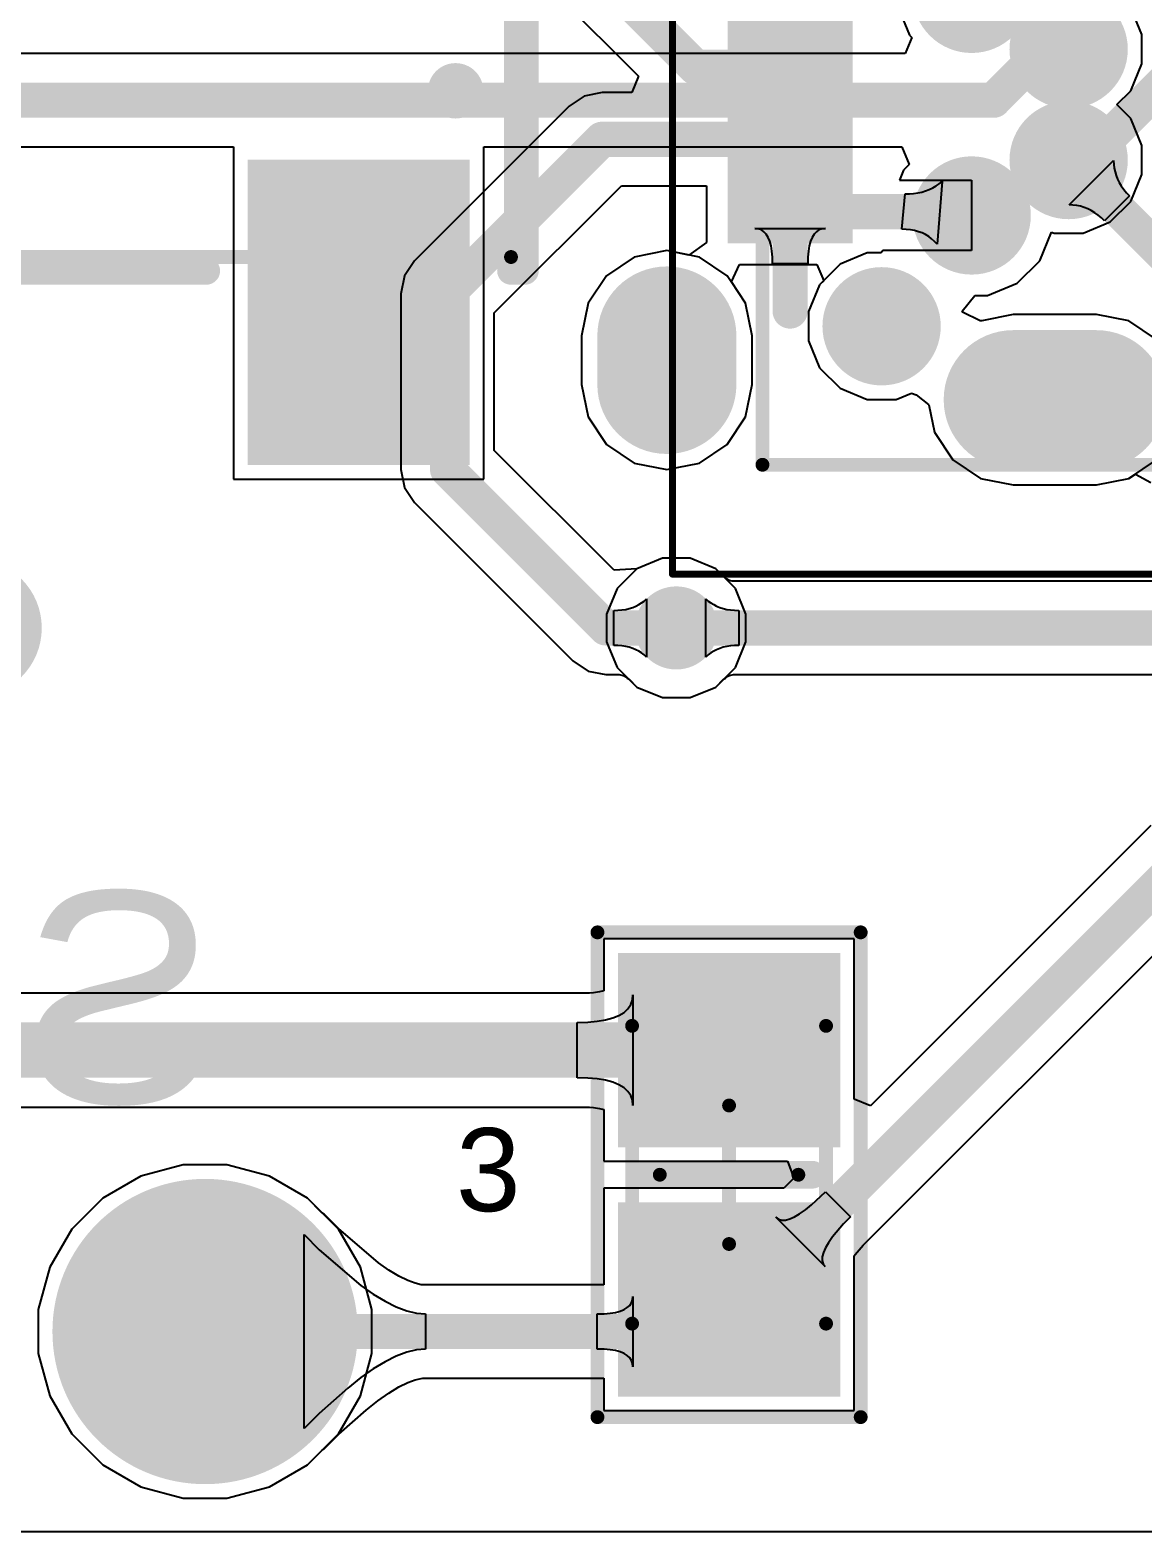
# Model space of a CAD drawing. Header units: millimetres. Extents: x 0 to 168, y 0 to 109.
# Drawn here: x 94.4 to 102.43, y 35.13 to 45.97 of the extents above; entities that cross this region are included whole.
import ezdxf

# ---------------------------------------------------------------- set-up
doc = ezdxf.new("R2010")
doc.units = ezdxf.units.MM
for name, color, linetype in [('BottomLayer', 5, 'Continuous'), ('BottomOverlay', 54, 'Continuous'), ('BottomPaste', 16, 'Continuous'), ('BottomSolder', 6, 'Continuous'), ('Mechanical13', 56, 'Continuous'), ('Mechanical15', 56, 'Continuous'), ('Mechanical4', 56, 'Continuous'), ('Mechanical6', 56, 'Continuous'), ('MultiLayer', 9, 'Continuous'), ('PadHoleLayer', 156, 'Continuous'), ('TopLayer', 1, 'Continuous'), ('TopOverlay', 2, 'Continuous'), ('TopPaste', 8, 'Continuous'), ('TopSolder', 216, 'Continuous'), ('ViaHoleLayer', 16, 'Continuous')]:
    doc.layers.add(name, color=color, linetype=linetype)
doc.styles.add('Arial', font='arial.ttf', dxfattribs={"height": 0.2})

# ---------------------------------------------------------------- blocks, each defined once
blk = doc.blocks.new('USB_C_R__________A________12401548E4_2A_6')
at = {"layer": 'BottomLayer'}
h = blk.add_hatch(color=5, dxfattribs=at)
edge = h.paths.add_edge_path()
edge.add_arc((-4.02, 5.91), 0.4, 90, 270)
edge.add_line((-4.02, 5.51), (-3.67, 5.51))
edge.add_arc((-3.67, 5.91), 0.4, 270, 450)
edge.add_line((-3.67, 6.31), (-4.02, 6.31))
h = blk.add_hatch(color=5, dxfattribs=at)
edge = h.paths.add_edge_path()
edge.add_arc((-3.6, 4.36), 0.325, 0, 360)
h = blk.add_hatch(color=5, dxfattribs=at)
edge = h.paths.add_edge_path()
edge.add_arc((-2.8, 3.71), 0.325, 0, 360)
h = blk.add_hatch(color=5, dxfattribs=at)
edge = h.paths.add_edge_path()
edge.add_arc((-1.2, 3.71), 0.325, 0, 360)
h = blk.add_hatch(color=5, dxfattribs=at)
edge = h.paths.add_edge_path()
edge.add_arc((-4.13, 3.41), 0.4, 90, 180)
edge.add_line((-4.53, 3.41), (-4.53, 2.81))
edge.add_arc((-4.13, 2.81), 0.4, 180, 270)
edge.add_line((-4.13, 2.41), (-4.13, 2.41))
edge.add_arc((-4.13, 2.81), 0.4, 270, 360)
edge.add_line((-3.73, 2.81), (-3.73, 3.41))
edge.add_arc((-4.13, 3.41), 0.4, 0, 90)
edge.add_line((-4.13, 3.81), (-4.13, 3.81))
h = blk.add_hatch(color=5, dxfattribs=at)
edge = h.paths.add_edge_path()
edge.add_arc((-2.4, 3.01), 0.325, 0, 360)
h = blk.add_hatch(color=5, dxfattribs=at)
edge = h.paths.add_edge_path()
edge.add_arc((-1.6, 3.01), 0.325, 0, 360)
at = {"layer": 'BottomSolder'}
h = blk.add_hatch(color=6, dxfattribs=at)
edge = h.paths.add_edge_path()
edge.add_arc((-4.02, 5.91), 0.502, 90, 270)
edge.add_line((-4.02, 5.408), (-3.67, 5.408))
edge.add_arc((-3.67, 5.91), 0.502, 270, 450)
edge.add_line((-3.67, 6.412), (-4.02, 6.412))
h = blk.add_hatch(color=6, dxfattribs=at)
edge = h.paths.add_edge_path()
edge.add_arc((-3.6, 4.36), 0.427, 0, 360)
h = blk.add_hatch(color=6, dxfattribs=at)
edge = h.paths.add_edge_path()
edge.add_arc((-2.8, 3.71), 0.427, 0, 360)
h = blk.add_hatch(color=6, dxfattribs=at)
edge = h.paths.add_edge_path()
edge.add_arc((-1.2, 3.71), 0.427, 0, 360)
h = blk.add_hatch(color=6, dxfattribs=at)
edge = h.paths.add_edge_path()
edge.add_arc((-4.13, 3.41), 0.502, 90, 180)
edge.add_line((-4.632, 3.41), (-4.632, 2.81))
edge.add_arc((-4.13, 2.81), 0.502, 180, 270)
edge.add_line((-4.13, 2.308), (-4.13, 2.308))
edge.add_arc((-4.13, 2.81), 0.502, 270, 360)
edge.add_line((-3.628, 2.81), (-3.628, 3.41))
edge.add_arc((-4.13, 3.41), 0.502, 0, 90)
edge.add_line((-4.13, 3.912), (-4.13, 3.912))
h = blk.add_hatch(color=6, dxfattribs=at)
edge = h.paths.add_edge_path()
edge.add_arc((-2.4, 3.01), 0.427, 0, 360)
h = blk.add_hatch(color=6, dxfattribs=at)
edge = h.paths.add_edge_path()
edge.add_arc((-1.6, 3.01), 0.427, 0, 360)
at = {"layer": 'MultiLayer'}
h = blk.add_hatch(color=9, dxfattribs=at)
edge = h.paths.add_edge_path()
edge.add_arc((-4.02, 5.91), 0.4, 90, 270)
edge.add_line((-4.02, 5.51), (-3.67, 5.51))
edge.add_arc((-3.67, 5.91), 0.4, 270, 450)
edge.add_line((-3.67, 6.31), (-4.02, 6.31))
h = blk.add_hatch(color=9, dxfattribs=at)
edge = h.paths.add_edge_path()
edge.add_arc((-3.6, 4.36), 0.325, 0, 360)
h = blk.add_hatch(color=9, dxfattribs=at)
edge = h.paths.add_edge_path()
edge.add_arc((-2.8, 3.71), 0.325, 0, 360)
h = blk.add_hatch(color=9, dxfattribs=at)
edge = h.paths.add_edge_path()
edge.add_arc((-1.2, 3.71), 0.325, 0, 360)
h = blk.add_hatch(color=9, dxfattribs=at)
edge = h.paths.add_edge_path()
edge.add_arc((-4.13, 3.41), 0.4, 90, 180)
edge.add_line((-4.53, 3.41), (-4.53, 2.81))
edge.add_arc((-4.13, 2.81), 0.4, 180, 270)
edge.add_line((-4.13, 2.41), (-4.13, 2.41))
edge.add_arc((-4.13, 2.81), 0.4, 270, 360)
edge.add_line((-3.73, 2.81), (-3.73, 3.41))
edge.add_arc((-4.13, 3.41), 0.4, 0, 90)
edge.add_line((-4.13, 3.81), (-4.13, 3.81))
h = blk.add_hatch(color=9, dxfattribs=at)
edge = h.paths.add_edge_path()
edge.add_arc((-2.4, 3.01), 0.325, 0, 360)
h = blk.add_hatch(color=9, dxfattribs=at)
edge = h.paths.add_edge_path()
edge.add_arc((-1.6, 3.01), 0.325, 0, 360)
at = {"layer": 'PadHoleLayer'}
h = blk.add_hatch(color=156, dxfattribs=at)
edge = h.paths.add_edge_path()
edge.add_arc((-4.02, 5.91), 0.2, 90, 270)
edge.add_line((-4.02, 5.71), (-3.67, 5.71))
edge.add_arc((-3.67, 5.91), 0.2, 270, 450)
edge.add_line((-3.67, 6.11), (-4.02, 6.11))
h = blk.add_hatch(color=156, dxfattribs=at)
edge = h.paths.add_edge_path()
edge.add_arc((-3.6, 4.36), 0.325, 0, 360)
h = blk.add_hatch(color=156, dxfattribs=at)
edge = h.paths.add_edge_path()
edge.add_arc((-2.8, 3.71), 0.2, 0, 360)
h = blk.add_hatch(color=156, dxfattribs=at)
edge = h.paths.add_edge_path()
edge.add_arc((-4.13, 2.81), 0.25, 180, 360)
edge.add_line((-3.88, 2.81), (-3.88, 3.41))
edge.add_arc((-4.13, 3.41), 0.25, 0, 180)
edge.add_line((-4.38, 3.41), (-4.38, 2.81))
h = blk.add_hatch(color=156, dxfattribs=at)
edge = h.paths.add_edge_path()
edge.add_arc((-2.4, 3.01), 0.2, 0, 360)
h = blk.add_hatch(color=156, dxfattribs=at)
edge = h.paths.add_edge_path()
edge.add_arc((-1.6, 3.01), 0.2, 0, 360)
at = {"layer": 'TopLayer'}
h = blk.add_hatch(color=1, dxfattribs=at)
edge = h.paths.add_edge_path()
edge.add_arc((-4.02, 5.91), 0.4, 90, 270)
edge.add_line((-4.02, 5.51), (-3.67, 5.51))
edge.add_arc((-3.67, 5.91), 0.4, 270, 450)
edge.add_line((-3.67, 6.31), (-4.02, 6.31))
for points in [[(-2.9, 5.37), (-2.6, 5.37), (-2.6, 4.67), (-2.9, 4.67)], [(-2.4, 5.37), (-2.1, 5.37), (-2.1, 4.67), (-2.4, 4.67)], [(-1.9, 5.37), (-1.6, 5.37), (-1.6, 4.67), (-1.9, 4.67)]]:
    blk.add_hatch(color=1, dxfattribs=at).paths.add_polyline_path(points)
h = blk.add_hatch(color=1, dxfattribs=at)
edge = h.paths.add_edge_path()
edge.add_arc((-3.6, 4.36), 0.325, 0, 360)
h = blk.add_hatch(color=1, dxfattribs=at)
edge = h.paths.add_edge_path()
edge.add_arc((-2.8, 3.71), 0.325, 0, 360)
h = blk.add_hatch(color=1, dxfattribs=at)
edge = h.paths.add_edge_path()
edge.add_arc((-1.2, 3.71), 0.325, 0, 360)
h = blk.add_hatch(color=1, dxfattribs=at)
edge = h.paths.add_edge_path()
edge.add_arc((-4.13, 3.41), 0.4, 90, 180)
edge.add_line((-4.53, 3.41), (-4.53, 2.81))
edge.add_arc((-4.13, 2.81), 0.4, 180, 270)
edge.add_line((-4.13, 2.41), (-4.13, 2.41))
edge.add_arc((-4.13, 2.81), 0.4, 270, 360)
edge.add_line((-3.73, 2.81), (-3.73, 3.41))
edge.add_arc((-4.13, 3.41), 0.4, 0, 90)
edge.add_line((-4.13, 3.81), (-4.13, 3.81))
h = blk.add_hatch(color=1, dxfattribs=at)
edge = h.paths.add_edge_path()
edge.add_arc((-2.4, 3.01), 0.325, 0, 360)
h = blk.add_hatch(color=1, dxfattribs=at)
edge = h.paths.add_edge_path()
edge.add_arc((-1.6, 3.01), 0.325, 0, 360)
at = {"layer": 'TopPaste'}
for points in [[(-2.9, 5.37), (-2.6, 5.37), (-2.6, 4.67), (-2.9, 4.67)], [(-2.4, 5.37), (-2.1, 5.37), (-2.1, 4.67), (-2.4, 4.67)], [(-1.9, 5.37), (-1.6, 5.37), (-1.6, 4.67), (-1.9, 4.67)]]:
    blk.add_hatch(color=8, dxfattribs=at).paths.add_polyline_path(points)
at = {"layer": 'TopSolder'}
h = blk.add_hatch(color=216, dxfattribs=at)
edge = h.paths.add_edge_path()
edge.add_arc((-4.02, 5.91), 0.502, 90, 270)
edge.add_line((-4.02, 5.408), (-3.67, 5.408))
edge.add_arc((-3.67, 5.91), 0.502, 270, 450)
edge.add_line((-3.67, 6.412), (-4.02, 6.412))
for points in [[(-3.002, 5.472), (-2.498, 5.472), (-2.498, 4.568), (-3.002, 4.568)], [(-2.502, 5.472), (-1.998, 5.472), (-1.998, 4.568), (-2.502, 4.568)], [(-2.002, 5.472), (-1.498, 5.472), (-1.498, 4.568), (-2.002, 4.568)], [(-1.502, 5.472), (-0.998, 5.472), (-0.998, 4.568), (-1.502, 4.568)]]:
    blk.add_hatch(color=216, dxfattribs=at).paths.add_polyline_path(points)
h = blk.add_hatch(color=216, dxfattribs=at)
edge = h.paths.add_edge_path()
edge.add_arc((-3.6, 4.36), 0.427, 0, 360)
h = blk.add_hatch(color=216, dxfattribs=at)
edge = h.paths.add_edge_path()
edge.add_arc((-2.8, 3.71), 0.427, 0, 360)
h = blk.add_hatch(color=216, dxfattribs=at)
edge = h.paths.add_edge_path()
edge.add_arc((-1.2, 3.71), 0.427, 0, 360)
h = blk.add_hatch(color=216, dxfattribs=at)
edge = h.paths.add_edge_path()
edge.add_arc((-4.13, 3.41), 0.502, 90, 180)
edge.add_line((-4.632, 3.41), (-4.632, 2.81))
edge.add_arc((-4.13, 2.81), 0.502, 180, 270)
edge.add_line((-4.13, 2.308), (-4.13, 2.308))
edge.add_arc((-4.13, 2.81), 0.502, 270, 360)
edge.add_line((-3.628, 2.81), (-3.628, 3.41))
edge.add_arc((-4.13, 3.41), 0.502, 0, 90)
edge.add_line((-4.13, 3.912), (-4.13, 3.912))
h = blk.add_hatch(color=216, dxfattribs=at)
edge = h.paths.add_edge_path()
edge.add_arc((-2.4, 3.01), 0.427, 0, 360)
h = blk.add_hatch(color=216, dxfattribs=at)
edge = h.paths.add_edge_path()
edge.add_arc((-1.6, 3.01), 0.427, 0, 360)
at = {"layer": 'Mechanical4', "const_width": 0.05}
for points in [[(-5.39, 5.87), (-5.39, -3.75)], [(-5.39, 5.87), (5.39, 5.87)]]:
    blk.add_lwpolyline(points, dxfattribs=at)
at = {"layer": 'Mechanical4', "const_width": 0.025}
blk.add_lwpolyline([(-5.402, 5.87, 1), (-5.378, 5.87, 1)], format="xyb", close=True, dxfattribs=at)
blk.add_lwpolyline([(-5.402, 5.87, 1), (-5.378, 5.87, 1)], format="xyb", close=True, dxfattribs=at)
at = {"layer": 'Mechanical6', "const_width": 0.1}
for points in [[(-4.6, 5.22), (4.6, 5.22)], [(-4.6, 5.22), (-4.6, -3.11)]]:
    blk.add_lwpolyline(points, dxfattribs=at)
at = {"layer": 'Mechanical6', "const_width": 0.05}
blk.add_lwpolyline([(-4.625, 5.22, 1), (-4.575, 5.22, 1)], format="xyb", close=True, dxfattribs=at)
blk.add_lwpolyline([(-4.625, 5.22, 1), (-4.575, 5.22, 1)], format="xyb", close=True, dxfattribs=at)
blk = doc.blocks.new('430481025816_B_8')
at = {"layer": 'BottomLayer'}
for points in [[(-4.5, 2.7), (-2.5, 2.7), (-2.5, 1.3), (-4.5, 1.3)], [(2.5, 2.7), (4.5, 2.7), (4.5, 1.3), (2.5, 1.3)], [(-4.5, -1.3), (-2.5, -1.3), (-2.5, -2.7), (-4.5, -2.7)], [(2.5, -1.3), (4.5, -1.3), (4.5, -2.7), (2.5, -2.7)]]:
    blk.add_hatch(color=5, dxfattribs=at).paths.add_polyline_path(points)
at = {"layer": 'BottomPaste'}
for points in [[(-4.5, 2.7), (-2.5, 2.7), (-2.5, 1.3), (-4.5, 1.3)], [(2.5, 2.7), (4.5, 2.7), (4.5, 1.3), (2.5, 1.3)], [(-4.5, -1.3), (-2.5, -1.3), (-2.5, -2.7), (-4.5, -2.7)], [(2.5, -1.3), (4.5, -1.3), (4.5, -2.7), (2.5, -2.7)]]:
    blk.add_hatch(color=16, dxfattribs=at).paths.add_polyline_path(points)
at = {"layer": 'BottomSolder'}
for points in [[(-4.602, 2.802), (-2.398, 2.802), (-2.398, 1.198), (-4.602, 1.198)], [(2.398, 2.802), (4.602, 2.802), (4.602, 1.198), (2.398, 1.198)], [(-4.602, -1.198), (-2.398, -1.198), (-2.398, -2.802), (-4.602, -2.802)], [(2.398, -1.198), (4.602, -1.198), (4.602, -2.802), (2.398, -2.802)]]:
    blk.add_hatch(color=6, dxfattribs=at).paths.add_polyline_path(points)
at = {"layer": 'BottomOverlay', "const_width": 0.2}
for points in [[(-3.2, 3.2), (3.2, 3.2)], [(-3.2, 3.2), (-3.2, 3.1)], [(3.2, 3.2), (3.2, 3.1)], [(-3.2, 0.9), (-3.2, -0.9)], [(3.2, 0.9), (3.2, -0.9)], [(-3.2, -3.1), (-3.2, -3.2)], [(3.2, -3.1), (3.2, -3.2)], [(-3.2, -3.2), (3.2, -3.2)]]:
    blk.add_lwpolyline(points, dxfattribs=at)
at = {"layer": 'BottomOverlay'}
for points, const_width in [([(-3.25, 3.2, 1), (-3.15, 3.2, 1)], 0.1), ([(-3.25, 3.2, 1), (-3.15, 3.2, 1)], 0.1), ([(3.15, 3.2, 1), (3.25, 3.2, 1)], 0.1), ([(3.15, 3.2, 1), (3.25, 3.2, 1)], 0.1), ([(-3.25, 3.1, 1), (-3.15, 3.1, 1)], 0.1), ([(3.15, 3.1, 1), (3.25, 3.1, 1)], 0.1), ([(-3.25, 0.9, 1), (-3.15, 0.9, 1)], 0.1), ([(3.15, 0.9, 1), (3.25, 0.9, 1)], 0.1), ([(-3.25, -0.9, 1), (-3.15, -0.9, 1)], 0.1), ([(3.15, -0.9, 1), (3.25, -0.9, 1)], 0.1), ([(-1.8, -2.7, 1), (-2, -2.7, 1)], 0.2), ([(-2.05, -2.7, 1), (-1.95, -2.7, 1)], 0.1), ([(-1.85, -2.7, 1), (-1.75, -2.7, 1)], 0.1), ([(-3.25, -3.1, 1), (-3.15, -3.1, 1)], 0.1), ([(3.15, -3.1, 1), (3.25, -3.1, 1)], 0.1), ([(-3.25, -3.2, 1), (-3.15, -3.2, 1)], 0.1), ([(-3.25, -3.2, 1), (-3.15, -3.2, 1)], 0.1), ([(3.15, -3.2, 1), (3.25, -3.2, 1)], 0.1), ([(3.15, -3.2, 1), (3.25, -3.2, 1)], 0.1)]:
    blk.add_lwpolyline(points, format="xyb", close=True, dxfattribs=dict(at, const_width=const_width))
at = {"layer": 'Mechanical13', "const_width": 0.1}
for points in [[(-3.1, 3.1), (-3.1, -3.1)], [(-3.1, 3.1), (3.1, 3.1)], [(3.1, 3.1), (3.1, -3.1)], [(-3.1, -3.1), (3.1, -3.1)]]:
    blk.add_lwpolyline(points, dxfattribs=at)
at = {"layer": 'Mechanical13', "const_width": 0.05}
for points in [[(-3.125, 3.1, 1), (-3.075, 3.1, 1)], [(-3.125, 3.1, 1), (-3.075, 3.1, 1)], [(3.075, 3.1, 1), (3.125, 3.1, 1)], [(3.075, 3.1, 1), (3.125, 3.1, 1)], [(-3.125, -3.1, 1), (-3.075, -3.1, 1)], [(-3.125, -3.1, 1), (-3.075, -3.1, 1)], [(3.075, -3.1, 1), (3.125, -3.1, 1)], [(3.075, -3.1, 1), (3.125, -3.1, 1)]]:
    blk.add_lwpolyline(points, format="xyb", close=True, dxfattribs=at)
blk = doc.blocks.new('B___V____B_10')
at = {"layer": 'BottomLayer'}
h = blk.add_hatch(color=5, dxfattribs=at)
edge = h.paths.add_edge_path()
edge.add_arc((-2.25, 0), 1, 0, 360)
h = blk.add_hatch(color=5, dxfattribs=at)
edge = h.paths.add_edge_path()
edge.add_arc((2.25, 0), 1, 0, 360)
at = {"layer": 'BottomSolder'}
h = blk.add_hatch(color=6, dxfattribs=at)
edge = h.paths.add_edge_path()
edge.add_arc((-2.25, 0), 1.102, 0, 360)
h = blk.add_hatch(color=6, dxfattribs=at)
edge = h.paths.add_edge_path()
edge.add_arc((2.25, 0), 1.102, 0, 360)
at = {"layer": 'MultiLayer'}
h = blk.add_hatch(color=9, dxfattribs=at)
edge = h.paths.add_edge_path()
edge.add_arc((-2.25, 0), 1, 0, 360)
h = blk.add_hatch(color=9, dxfattribs=at)
edge = h.paths.add_edge_path()
edge.add_arc((2.25, 0), 1, 0, 360)
at = {"layer": 'PadHoleLayer'}
h = blk.add_hatch(color=156, dxfattribs=at)
edge = h.paths.add_edge_path()
edge.add_arc((-2.25, 0), 0.5, 0, 360)
h = blk.add_hatch(color=156, dxfattribs=at)
edge = h.paths.add_edge_path()
edge.add_arc((2.25, 0), 0.5, 0, 360)
at = {"layer": 'TopLayer'}
h = blk.add_hatch(color=1, dxfattribs=at)
edge = h.paths.add_edge_path()
edge.add_arc((-2.25, 0), 1, 0, 360)
h = blk.add_hatch(color=1, dxfattribs=at)
edge = h.paths.add_edge_path()
edge.add_arc((2.25, 0), 1, 0, 360)
at = {"layer": 'TopSolder'}
h = blk.add_hatch(color=216, dxfattribs=at)
edge = h.paths.add_edge_path()
edge.add_arc((-2.25, 0), 1.102, 0, 360)
h = blk.add_hatch(color=216, dxfattribs=at)
edge = h.paths.add_edge_path()
edge.add_arc((2.25, 0), 1.102, 0, 360)
blk = doc.blocks.new('6_0805_N_66')
at = {"layer": 'TopLayer'}
for points in [[(-1.5, -0.7), (-1.5, 0.7), (-0.3, 0.7), (-0.3, -0.7)], [(0.3, -0.7), (0.3, 0.7), (1.5, 0.7), (1.5, -0.7)]]:
    blk.add_hatch(color=1, dxfattribs=at).paths.add_polyline_path(points)
at = {"layer": 'TopPaste'}
for points in [[(-1.5, -0.7), (-1.5, 0.7), (-0.3, 0.7), (-0.3, -0.7)], [(0.3, -0.7), (0.3, 0.7), (1.5, 0.7), (1.5, -0.7)]]:
    blk.add_hatch(color=8, dxfattribs=at).paths.add_polyline_path(points)
at = {"layer": 'TopSolder'}
for points in [[(-1.602, -0.802), (-1.602, 0.802), (-0.198, 0.802), (-0.198, -0.802)], [(0.198, -0.802), (0.198, 0.802), (1.602, 0.802), (1.602, -0.802)]]:
    blk.add_hatch(color=216, dxfattribs=at).paths.add_polyline_path(points)
at = {"layer": 'Mechanical13', "const_width": 0.1}
for points in [[(1.075, 0.7), (-1.075, 0.7)], [(-1.075, -0.7), (-1.075, 0.7)], [(1.075, -0.7), (1.075, 0.7)], [(1.075, -0.7), (-1.075, -0.7)]]:
    blk.add_lwpolyline(points, dxfattribs=at)
at = {"layer": 'Mechanical13', "const_width": 0.05}
for points in [[(-1.1, 0.7, 1), (-1.05, 0.7, 1)], [(-1.1, 0.7, 1), (-1.05, 0.7, 1)], [(1.05, 0.7, 1), (1.1, 0.7, 1)], [(1.05, 0.7, 1), (1.1, 0.7, 1)], [(-1.1, -0.7, 1), (-1.05, -0.7, 1)], [(-1.1, -0.7, 1), (-1.05, -0.7, 1)], [(1.05, -0.7, 1), (1.1, -0.7, 1)], [(1.05, -0.7, 1), (1.1, -0.7, 1)]]:
    blk.add_lwpolyline(points, format="xyb", close=True, dxfattribs=at)
at = {"layer": 'Mechanical15', "const_width": 0.1}
for points in [[(1.75, 0.95), (-1.75, 0.95)], [(-1.75, -0.95), (-1.75, 0.95)], [(1.75, -0.95), (1.75, 0.95)], [(0, -0.5), (0, 0.5)], [(0.5, 0), (-0.5, 0)], [(1.75, -0.95), (-1.75, -0.95)]]:
    blk.add_lwpolyline(points, dxfattribs=at)
at = {"layer": 'Mechanical15', "const_width": 0.05}
for points in [[(-1.775, 0.95, 1), (-1.725, 0.95, 1)], [(-1.775, 0.95, 1), (-1.725, 0.95, 1)], [(1.725, 0.95, 1), (1.775, 0.95, 1)], [(1.725, 0.95, 1), (1.775, 0.95, 1)], [(-0.025, 0.5, 1), (0.025, 0.5, 1)], [(-0.525, 0, 1), (-0.475, 0, 1)], [(0.475, 0, 1), (0.525, 0, 1)], [(-0.025, -0.5, 1), (0.025, -0.5, 1)], [(-1.775, -0.95, 1), (-1.725, -0.95, 1)], [(-1.775, -0.95, 1), (-1.725, -0.95, 1)], [(1.725, -0.95, 1), (1.775, -0.95, 1)], [(1.725, -0.95, 1), (1.775, -0.95, 1)]]:
    blk.add_lwpolyline(points, format="xyb", close=True, dxfattribs=at)
at = {"layer": 'TopOverlay', "const_width": 0.2}
blk.add_lwpolyline([(0, -0.6), (0, 0.6)], dxfattribs=at)
at = {"layer": 'TopOverlay', "const_width": 0.1}
for points in [[(-0.05, 0.6, 1), (0.05, 0.6, 1)], [(-0.05, -0.6, 1), (0.05, -0.6, 1)]]:
    blk.add_lwpolyline(points, format="xyb", close=True, dxfattribs=at)

msp = doc.modelspace()

# ---------------------------------------------------------------- hatches: boundary and pattern name
at = {"layer": 'BottomLayer'}
h = msp.add_hatch(color=5, dxfattribs=at)
edge = h.paths.add_edge_path()
edge.add_arc((93.98, 41.656), 0.5, 0, 360)
h = msp.add_hatch(color=5, dxfattribs=at)
edge = h.paths.add_edge_path()
edge.add_arc((99.06, 41.656), 0.3, 0, 360)
at = {"layer": 'TopLayer'}
h = msp.add_hatch(color=1, dxfattribs=at)
edge = h.paths.add_edge_path()
edge.add_arc((93.98, 41.656), 0.5, 0, 360)
h = msp.add_hatch(color=1, dxfattribs=at)
edge = h.paths.add_edge_path()
edge.add_arc((99.06, 41.656), 0.3, 0, 360)
at = {"layer": 'ViaHoleLayer'}
h = msp.add_hatch(color=16, dxfattribs=at)
edge = h.paths.add_edge_path()
edge.add_arc((99.06, 41.656), 0.15, 0, 360)

# ---------------------------------------------------------------- linework, layer by layer
at = {"layer": 'BottomLayer'}
for p, q in [((100.664, 46.129), (100.744, 45.935)), ((102.42, 45.94), (102.34, 46.134)), ((100.76, 45.92), (100.711, 45.803)), ((100.744, 45.935), (100.76, 45.92)), ((102.42, 45.729), (102.42, 45.94)), ((100.711, 45.803), (92.381, 45.803)), ((102.34, 45.535), (102.42, 45.729)), ((102.239, 45.434), (102.34, 45.535)), ((102.34, 45.334), (102.239, 45.434)), ((102.42, 45.14), (102.34, 45.334)), ((93.671, 45.129), (95.864, 45.129)), ((95.864, 45.129), (95.864, 42.731)), ((97.671, 42.731), (97.671, 45.129)), ((97.671, 45.129), (100.688, 45.129)), ((100.688, 45.129), (100.741, 45.002)), ((102.42, 44.929), (102.42, 45.14)), ((100.741, 45.002), (100.701, 44.962)), ((100.701, 44.962), (100.671, 44.889)), ((102.34, 44.735), (102.42, 44.929)), ((100.671, 44.889), (101.192, 44.889)), ((101.192, 44.889), (101.192, 44.381)), ((102.191, 44.587), (102.34, 44.735)), ((101.997, 44.506), (102.191, 44.587)), ((101.683, 44.307), (101.769, 44.514)), ((101.769, 44.514), (101.787, 44.506)), ((101.787, 44.506), (101.997, 44.506)), ((98.992, 44.38), (98.757, 44.333)), ((99.227, 44.333), (98.992, 44.38)), ((100.437, 44.363), (100.243, 44.282)), ((100.54, 44.363), (100.437, 44.363)), ((100.552, 44.381), (100.54, 44.363)), ((101.192, 44.381), (100.552, 44.381)), ((98.757, 44.333), (98.557, 44.199)), ((99.427, 44.199), (99.227, 44.333)), ((100.243, 44.282), (100.094, 44.134)), ((101.52, 44.144), (101.683, 44.307)), ((98.557, 44.199), (98.424, 44)), ((99.56, 44), (99.427, 44.199)), ((101.307, 44.055), (101.52, 44.144)), ((100.094, 44.134), (100.014, 43.94)), ((101.123, 43.943), (101.216, 44.055)), ((101.216, 44.055), (101.307, 44.055)), ((98.424, 44), (98.377, 43.764)), ((99.607, 43.764), (99.56, 44)), ((100.014, 43.94), (100.014, 43.729)), ((101.125, 43.937), (101.123, 43.943)), ((101.254, 43.874), (101.125, 43.937)), ((101.492, 43.92), (101.265, 43.874)), ((102.092, 43.92), (101.492, 43.92)), ((102.327, 43.873), (102.092, 43.92)), ((101.265, 43.874), (101.254, 43.874)), ((102.527, 43.739), (102.327, 43.873)), ((98.377, 43.764), (98.377, 43.414)), ((99.607, 43.414), (99.607, 43.764)), ((100.014, 43.729), (100.094, 43.535)), ((100.094, 43.535), (100.243, 43.387)), ((98.377, 43.414), (98.424, 43.179)), ((99.56, 43.179), (99.607, 43.414)), ((100.243, 43.387), (100.437, 43.306)), ((100.437, 43.306), (100.647, 43.306)), ((100.647, 43.306), (100.757, 43.352)), ((100.757, 43.352), (100.791, 43.338)), ((100.791, 43.338), (100.884, 43.267)), ((100.884, 43.267), (100.924, 43.069)), ((98.424, 43.179), (98.557, 42.98)), ((99.427, 42.98), (99.56, 43.179)), ((100.924, 43.069), (101.057, 42.87)), ((98.557, 42.98), (98.757, 42.846)), ((99.227, 42.846), (99.427, 42.98)), ((98.757, 42.846), (98.992, 42.799)), ((98.992, 42.799), (99.227, 42.846)), ((101.057, 42.87), (101.257, 42.736)), ((102.327, 42.736), (102.527, 42.87)), ((95.864, 42.731), (97.671, 42.731)), ((101.257, 42.736), (101.492, 42.689)), ((102.092, 42.689), (102.327, 42.736)), ((101.492, 42.689), (102.092, 42.689)), ((98.775, 42.083), (98.633, 41.941)), ((98.96, 42.159), (98.775, 42.083)), ((99.16, 42.159), (98.96, 42.159)), ((99.345, 42.083), (99.16, 42.159)), ((99.401, 42.027), (99.345, 42.083)), ((99.415, 42.018), (99.401, 42.027)), ((99.425, 42.009), (99.415, 42.018)), ((99.428, 42.007), (99.425, 42.009)), ((99.431, 42.005), (99.428, 42.007)), ((99.436, 42.002), (99.431, 42.005)), ((99.443, 41.999), (99.436, 42.002)), ((99.452, 41.997), (99.443, 41.999)), ((99.463, 41.994), (99.452, 41.997)), ((99.473, 41.993), (99.463, 41.994)), ((105.249, 41.993), (99.473, 41.993)), ((98.633, 41.941), (98.557, 41.756)), ((99.274, 41.446), (99.274, 41.866)), ((99.274, 41.866), (99.291, 41.85)), ((98.557, 41.756), (98.557, 41.556)), ((99.291, 41.85), (99.31, 41.836)), ((99.31, 41.836), (99.33, 41.824)), ((99.33, 41.824), (99.351, 41.813)), ((99.351, 41.813), (99.374, 41.804)), ((99.374, 41.804), (99.399, 41.796)), ((99.399, 41.796), (99.425, 41.79)), ((99.425, 41.79), (99.452, 41.786)), ((99.452, 41.786), (99.481, 41.784)), ((99.481, 41.784), (99.512, 41.783)), ((99.512, 41.783), (99.512, 41.529)), ((98.557, 41.556), (98.633, 41.371)), ((99.291, 41.462), (99.274, 41.446)), ((99.31, 41.476), (99.291, 41.462)), ((99.33, 41.488), (99.31, 41.476)), ((99.351, 41.499), (99.33, 41.488)), ((99.374, 41.508), (99.351, 41.499)), ((99.399, 41.516), (99.374, 41.508)), ((99.425, 41.522), (99.399, 41.516)), ((99.452, 41.526), (99.425, 41.522)), ((99.481, 41.528), (99.452, 41.526)), ((99.512, 41.529), (99.481, 41.528)), ((98.633, 41.371), (98.775, 41.229)), ((99.443, 41.313), (99.452, 41.315)), ((99.452, 41.315), (99.463, 41.318)), ((99.463, 41.318), (99.473, 41.319)), ((99.473, 41.319), (105.388, 41.319)), ((98.775, 41.229), (98.96, 41.153)), ((99.16, 41.153), (99.345, 41.229)), ((99.345, 41.229), (99.401, 41.285)), ((99.401, 41.285), (99.415, 41.294)), ((99.415, 41.294), (99.425, 41.303)), ((99.425, 41.303), (99.428, 41.305)), ((99.428, 41.305), (99.431, 41.307)), ((99.431, 41.307), (99.436, 41.31)), ((99.436, 41.31), (99.443, 41.313)), ((98.96, 41.153), (99.16, 41.153)), ((95.5, 37.779), (95.194, 37.697)), ((95.817, 37.779), (95.5, 37.779)), ((96.123, 37.697), (95.817, 37.779)), ((95.194, 37.697), (94.92, 37.539)), ((96.397, 37.539), (96.123, 37.697)), ((94.92, 37.539), (94.696, 37.315)), ((96.621, 37.315), (96.397, 37.539)), ((94.696, 37.315), (94.537, 37.04)), ((96.78, 37.04), (96.621, 37.315)), ((94.537, 37.04), (94.455, 36.734)), ((96.862, 36.734), (96.78, 37.04)), ((94.455, 36.734), (94.455, 36.418)), ((96.862, 36.418), (96.862, 36.734)), ((94.455, 36.418), (94.537, 36.112)), ((96.78, 36.112), (96.862, 36.418)), ((94.537, 36.112), (94.696, 35.837)), ((96.621, 35.837), (96.78, 36.112)), ((94.696, 35.837), (94.92, 35.613)), ((96.397, 35.613), (96.621, 35.837)), ((94.92, 35.613), (95.194, 35.455)), ((96.123, 35.455), (96.397, 35.613)), ((95.194, 35.455), (95.5, 35.373)), ((95.5, 35.373), (95.817, 35.373)), ((95.817, 35.373), (96.123, 35.455)), ((105.754, 35.129), (81.151, 35.129))]:
    msp.add_line(p, q, dxfattribs=at)
at = {"layer": 'BottomLayer', "const_width": 0.254}
for points in [[(101.64, 45.69), (101.785, 45.835)], [(101.785, 45.835), (101.892, 45.835)], [(101.35, 45.466), (101.574, 45.69)], [(101.574, 45.69), (101.64, 45.69)], [(91.402, 45.466), (101.35, 45.466)], [(99.06, 41.656), (105.388, 41.656)]]:
    msp.add_lwpolyline(points, dxfattribs=at)
at = {"layer": 'BottomLayer', "const_width": 0.127}
for points in [[(101.721, 45.835, 1), (101.848, 45.835, 1)], [(101.721, 45.835, 1), (101.848, 45.835, 1)], [(101.829, 45.835, 1), (101.956, 45.835, 1)], [(101.51, 45.69, 1), (101.637, 45.69, 1)], [(101.51, 45.69, 1), (101.637, 45.69, 1)], [(101.577, 45.69, 1), (101.704, 45.69, 1)], [(101.577, 45.69, 1), (101.704, 45.69, 1)], [(101.287, 45.466, 1), (101.414, 45.466, 1)], [(101.287, 45.466, 1), (101.414, 45.466, 1)], [(98.996, 41.656, 1), (99.123, 41.656, 1)]]:
    msp.add_lwpolyline(points, format="xyb", close=True, dxfattribs=at)
at = {"layer": 'TopLayer'}
for p, q in [((96.282, 48.144), (98.787, 45.639)), ((98.787, 45.639), (98.739, 45.521)), ((98.396, 45.496), (98.286, 45.423)), ((98.524, 45.521), (98.396, 45.496)), ((98.739, 45.521), (98.524, 45.521)), ((98.286, 45.423), (97.171, 44.307)), ((101.895, 44.71), (102.217, 45.031)), ((102.217, 45.031), (102.218, 45.003)), ((102.218, 45.003), (102.221, 44.976)), ((102.221, 44.976), (102.227, 44.949)), ((102.227, 44.949), (102.235, 44.923)), ((102.235, 44.923), (102.245, 44.897)), ((102.245, 44.897), (102.257, 44.871)), ((97.746, 43.93), (98.664, 44.848)), ((98.664, 44.848), (99.278, 44.848)), ((99.278, 44.848), (99.278, 44.44)), ((100.688, 44.535), (100.711, 44.789)), ((100.711, 44.789), (100.743, 44.789)), ((100.743, 44.789), (100.773, 44.792)), ((100.773, 44.792), (100.803, 44.797)), ((100.803, 44.797), (100.832, 44.803)), ((100.832, 44.803), (100.859, 44.812)), ((100.859, 44.812), (100.885, 44.822)), ((100.885, 44.822), (100.911, 44.834)), ((100.911, 44.834), (100.935, 44.847)), ((100.935, 44.847), (100.958, 44.863)), ((100.98, 44.88), (100.942, 44.427)), ((100.958, 44.863), (100.98, 44.88)), ((102.257, 44.871), (102.272, 44.847)), ((102.272, 44.847), (102.29, 44.822)), ((102.29, 44.822), (102.309, 44.798)), ((102.309, 44.798), (102.331, 44.775)), ((101.923, 44.709), (101.895, 44.71)), ((101.951, 44.705), (101.923, 44.709)), ((101.977, 44.7), (101.951, 44.705)), ((102.004, 44.692), (101.977, 44.7)), ((102.03, 44.682), (102.004, 44.692)), ((102.055, 44.669), (102.03, 44.682)), ((102.331, 44.775), (102.152, 44.595)), ((102.08, 44.654), (102.055, 44.669)), ((102.104, 44.637), (102.08, 44.654)), ((102.128, 44.617), (102.104, 44.637)), ((102.152, 44.595), (102.128, 44.617)), ((99.652, 44.538), (99.628, 44.541)), ((99.628, 44.541), (100.136, 44.541)), ((99.674, 44.53), (99.652, 44.538)), ((99.693, 44.517), (99.674, 44.53)), ((99.709, 44.499), (99.693, 44.517)), ((99.723, 44.476), (99.709, 44.499)), ((99.735, 44.448), (99.723, 44.476)), ((100.041, 44.476), (100.029, 44.448)), ((100.055, 44.499), (100.041, 44.476)), ((100.071, 44.517), (100.055, 44.499)), ((100.09, 44.53), (100.071, 44.517)), ((100.112, 44.538), (100.09, 44.53)), ((100.136, 44.541), (100.112, 44.538)), ((100.72, 44.533), (100.688, 44.535)), ((100.751, 44.53), (100.72, 44.533)), ((100.78, 44.525), (100.751, 44.53)), ((100.808, 44.517), (100.78, 44.525)), ((100.834, 44.508), (100.808, 44.517)), ((100.858, 44.496), (100.834, 44.508)), ((100.882, 44.482), (100.858, 44.496)), ((100.903, 44.466), (100.882, 44.482)), ((100.923, 44.447), (100.903, 44.466)), ((98.992, 44.38), (98.757, 44.333)), ((99.151, 44.348), (98.992, 44.38)), ((99.278, 44.44), (99.151, 44.348)), ((99.744, 44.415), (99.735, 44.448)), ((99.75, 44.376), (99.744, 44.415)), ((99.754, 44.332), (99.75, 44.376)), ((100.014, 44.376), (100.01, 44.332)), ((100.02, 44.415), (100.014, 44.376)), ((100.029, 44.448), (100.02, 44.415)), ((100.942, 44.427), (100.923, 44.447)), ((97.171, 44.307), (97.098, 44.198)), ((98.757, 44.333), (98.557, 44.199)), ((99.458, 44.154), (99.517, 44.281)), ((99.517, 44.281), (100.075, 44.281)), ((99.755, 44.284), (99.754, 44.332)), ((100.009, 44.284), (99.755, 44.284)), ((100.01, 44.332), (100.009, 44.284)), ((100.075, 44.281), (100.124, 44.163)), ((97.098, 44.198), (97.072, 44.069)), ((98.557, 44.199), (98.424, 44)), ((99.56, 44), (99.458, 44.154)), ((100.124, 44.163), (100.094, 44.134)), ((97.072, 44.069), (97.072, 42.799)), ((100.094, 44.134), (100.014, 43.94)), ((97.746, 42.938), (97.746, 43.93)), ((98.424, 44), (98.377, 43.764)), ((99.607, 43.764), (99.56, 44)), ((100.014, 43.94), (100.014, 43.729)), ((98.377, 43.764), (98.377, 43.414)), ((99.607, 43.414), (99.607, 43.764)), ((100.014, 43.729), (100.094, 43.535)), ((100.094, 43.535), (100.243, 43.387)), ((98.377, 43.414), (98.424, 43.179)), ((99.56, 43.179), (99.607, 43.414)), ((100.243, 43.387), (100.437, 43.306)), ((100.437, 43.306), (100.647, 43.306)), ((100.647, 43.306), (100.757, 43.352)), ((100.757, 43.352), (100.791, 43.338)), ((100.791, 43.338), (100.884, 43.267)), ((100.884, 43.267), (100.924, 43.069)), ((98.424, 43.179), (98.557, 42.98)), ((99.427, 42.98), (99.56, 43.179)), ((100.924, 43.069), (101.057, 42.87)), ((98.557, 42.98), (98.757, 42.846)), ((99.227, 42.846), (99.427, 42.98)), ((98.611, 42.073), (97.746, 42.938)), ((98.757, 42.846), (98.992, 42.799)), ((98.992, 42.799), (99.227, 42.846)), ((101.057, 42.87), (101.257, 42.736)), ((97.072, 42.799), (97.098, 42.67)), ((101.257, 42.736), (101.492, 42.689)), ((102.092, 42.689), (102.327, 42.736)), ((102.327, 42.736), (102.374, 42.767)), ((102.374, 42.767), (102.486, 42.707)), ((97.098, 42.67), (97.171, 42.561)), ((101.492, 42.689), (102.092, 42.689)), ((97.171, 42.561), (98.314, 41.418)), ((98.775, 42.083), (98.611, 42.073)), ((98.96, 42.159), (98.775, 42.083)), ((99.16, 42.159), (98.96, 42.159)), ((99.345, 42.083), (99.16, 42.159)), ((99.487, 41.941), (99.345, 42.083)), ((98.829, 41.85), (98.846, 41.866)), ((98.846, 41.866), (98.846, 41.446)), ((99.563, 41.756), (99.487, 41.941)), ((98.608, 41.783), (98.639, 41.784)), ((98.608, 41.529), (98.608, 41.783)), ((98.639, 41.784), (98.668, 41.786)), ((98.668, 41.786), (98.695, 41.79)), ((98.695, 41.79), (98.721, 41.796)), ((98.721, 41.796), (98.746, 41.804)), ((98.746, 41.804), (98.769, 41.813)), ((98.769, 41.813), (98.79, 41.824)), ((98.79, 41.824), (98.81, 41.836)), ((98.81, 41.836), (98.829, 41.85)), ((99.563, 41.556), (99.563, 41.756)), ((99.487, 41.371), (99.563, 41.556)), ((98.639, 41.528), (98.608, 41.529)), ((98.668, 41.526), (98.639, 41.528)), ((98.695, 41.522), (98.668, 41.526)), ((98.721, 41.516), (98.695, 41.522)), ((98.746, 41.508), (98.721, 41.516)), ((98.769, 41.499), (98.746, 41.508)), ((98.79, 41.488), (98.769, 41.499)), ((98.81, 41.476), (98.79, 41.488)), ((98.829, 41.462), (98.81, 41.476)), ((98.846, 41.446), (98.829, 41.462)), ((98.314, 41.418), (98.423, 41.345)), ((98.423, 41.345), (98.552, 41.319)), ((98.552, 41.319), (98.647, 41.319)), ((98.647, 41.319), (98.657, 41.318)), ((98.657, 41.318), (98.668, 41.315)), ((98.668, 41.315), (98.677, 41.313)), ((99.345, 41.229), (99.487, 41.371)), ((98.677, 41.313), (98.684, 41.31)), ((98.684, 41.31), (98.689, 41.307)), ((98.689, 41.307), (98.692, 41.305)), ((98.692, 41.305), (98.695, 41.303)), ((98.695, 41.303), (98.705, 41.294)), ((98.705, 41.294), (98.719, 41.285)), ((98.719, 41.285), (98.775, 41.229)), ((98.775, 41.229), (98.96, 41.153)), ((99.16, 41.153), (99.345, 41.229)), ((98.96, 41.153), (99.16, 41.153)), ((102.486, 40.229), (100.462, 38.205)), ((100.41, 37.2), (103.06, 39.851)), ((100.344, 39.411), (98.538, 39.411)), ((98.538, 39.411), (98.538, 39.038)), ((100.344, 38.253), (100.344, 39.411)), ((98.433, 39.019), (90.324, 39.019)), ((98.463, 39.022), (98.433, 39.019)), ((98.506, 39.029), (98.463, 39.022)), ((98.536, 39.037), (98.506, 39.029)), ((98.538, 39.038), (98.536, 39.037)), ((98.711, 38.906), (98.731, 38.936)), ((98.731, 38.936), (98.743, 38.97)), ((98.743, 38.97), (98.747, 39.008)), ((98.747, 39.008), (98.747, 38.208)), ((98.489, 38.816), (98.55, 38.826)), ((98.55, 38.826), (98.602, 38.84)), ((98.602, 38.84), (98.646, 38.858)), ((98.646, 38.858), (98.683, 38.88)), ((98.683, 38.88), (98.711, 38.906)), ((98.344, 38.808), (98.421, 38.81)), ((98.344, 38.408), (98.344, 38.808)), ((98.421, 38.81), (98.489, 38.816)), ((98.421, 38.406), (98.344, 38.408)), ((98.489, 38.4), (98.421, 38.406)), ((98.55, 38.39), (98.489, 38.4)), ((98.602, 38.376), (98.55, 38.39)), ((98.646, 38.358), (98.602, 38.376)), ((98.683, 38.336), (98.646, 38.358)), ((98.711, 38.31), (98.683, 38.336)), ((98.731, 38.28), (98.711, 38.31)), ((98.743, 38.246), (98.731, 38.28)), ((90.154, 38.197), (98.433, 38.197)), ((98.433, 38.197), (98.463, 38.194)), ((98.463, 38.194), (98.506, 38.187)), ((98.506, 38.187), (98.536, 38.179)), ((98.536, 38.179), (98.538, 38.178)), ((98.538, 38.178), (98.538, 37.805)), ((98.747, 38.208), (98.743, 38.246)), ((100.462, 38.205), (100.344, 38.253)), ((95.5, 37.779), (95.194, 37.697)), ((95.817, 37.779), (95.5, 37.779)), ((96.123, 37.697), (95.817, 37.779)), ((98.538, 37.805), (99.863, 37.805)), ((99.863, 37.805), (99.909, 37.683)), ((95.194, 37.697), (94.92, 37.539)), ((96.397, 37.539), (96.123, 37.697)), ((99.909, 37.683), (99.836, 37.611)), ((94.92, 37.539), (94.696, 37.315)), ((96.502, 37.434), (96.397, 37.539)), ((99.836, 37.611), (98.538, 37.611)), ((98.538, 37.611), (98.538, 36.913)), ((100.037, 37.491), (100.138, 37.585)), ((100.138, 37.585), (100.318, 37.405)), ((96.518, 37.423), (96.502, 37.434)), ((96.623, 37.319), (96.518, 37.423)), ((99.913, 37.403), (99.95, 37.425)), ((99.95, 37.425), (99.992, 37.454)), ((99.992, 37.454), (100.037, 37.491)), ((94.696, 37.315), (94.537, 37.04)), ((96.91, 37.073), (96.623, 37.319)), ((100.135, 37.046), (99.779, 37.402)), ((99.779, 37.402), (99.798, 37.388)), ((99.798, 37.388), (99.821, 37.381)), ((99.821, 37.381), (99.848, 37.381)), ((99.848, 37.381), (99.879, 37.389)), ((99.879, 37.389), (99.913, 37.403)), ((100.267, 37.353), (100.187, 37.259)), ((100.318, 37.405), (100.267, 37.353)), ((96.373, 35.876), (96.373, 37.276)), ((96.373, 37.276), (96.483, 37.167)), ((100.158, 37.217), (100.136, 37.18)), ((100.187, 37.259), (100.158, 37.217)), ((100.351, 37.132), (100.41, 37.2)), ((96.483, 37.167), (96.783, 36.909)), ((100.122, 37.146), (100.114, 37.115)), ((100.114, 37.115), (100.114, 37.088)), ((100.114, 37.088), (100.121, 37.065)), ((100.136, 37.18), (100.122, 37.146)), ((100.344, 37.122), (100.351, 37.132)), ((100.344, 36.005), (100.344, 37.122)), ((94.537, 37.04), (94.455, 36.734)), ((96.986, 37.02), (96.91, 37.073)), ((97.058, 36.976), (96.986, 37.02)), ((100.121, 37.065), (100.135, 37.046)), ((96.783, 36.909), (96.873, 36.846)), ((97.122, 36.945), (97.058, 36.976)), ((97.176, 36.924), (97.122, 36.945)), ((97.218, 36.914), (97.176, 36.924)), ((97.231, 36.913), (97.218, 36.914)), ((98.538, 36.913), (97.231, 36.913)), ((96.873, 36.846), (96.958, 36.795)), ((96.958, 36.795), (97.039, 36.755)), ((98.706, 36.749), (98.724, 36.765)), ((98.724, 36.765), (98.737, 36.784)), ((98.737, 36.784), (98.745, 36.806)), ((98.745, 36.806), (98.747, 36.83)), ((98.747, 36.83), (98.747, 36.322)), ((94.455, 36.734), (94.455, 36.418)), ((97.039, 36.755), (97.114, 36.726)), ((97.114, 36.726), (97.185, 36.709)), ((97.185, 36.709), (97.25, 36.703)), ((97.25, 36.703), (97.25, 36.449)), ((98.49, 36.703), (98.539, 36.704)), ((98.49, 36.449), (98.49, 36.703)), ((98.539, 36.704), (98.583, 36.708)), ((98.583, 36.708), (98.621, 36.714)), ((98.621, 36.714), (98.655, 36.723)), ((98.655, 36.723), (98.683, 36.735)), ((98.683, 36.735), (98.706, 36.749)), ((97.185, 36.443), (97.114, 36.426)), ((97.25, 36.449), (97.185, 36.443)), ((98.539, 36.448), (98.49, 36.449)), ((98.583, 36.444), (98.539, 36.448)), ((98.621, 36.438), (98.583, 36.444)), ((98.655, 36.429), (98.621, 36.438)), ((94.455, 36.418), (94.537, 36.112)), ((96.958, 36.357), (96.873, 36.306)), ((97.039, 36.397), (96.958, 36.357)), ((97.114, 36.426), (97.039, 36.397)), ((98.683, 36.417), (98.655, 36.429)), ((98.706, 36.403), (98.683, 36.417)), ((98.724, 36.387), (98.706, 36.403)), ((98.737, 36.368), (98.724, 36.387)), ((98.745, 36.346), (98.737, 36.368)), ((98.747, 36.322), (98.745, 36.346)), ((96.783, 36.243), (96.688, 36.168)), ((96.873, 36.306), (96.783, 36.243)), ((97.122, 36.207), (97.176, 36.228)), ((97.176, 36.228), (97.218, 36.238)), ((97.218, 36.238), (97.231, 36.239)), ((97.231, 36.239), (98.538, 36.239)), ((98.538, 36.239), (98.538, 36.005)), ((94.537, 36.112), (94.696, 35.837)), ((96.688, 36.168), (96.483, 35.985)), ((96.906, 36.076), (96.986, 36.132)), ((96.986, 36.132), (97.058, 36.176)), ((97.058, 36.176), (97.122, 36.207)), ((96.625, 35.834), (96.821, 36.009)), ((96.821, 36.009), (96.906, 36.076)), ((98.538, 36.005), (100.344, 36.005)), ((96.483, 35.985), (96.373, 35.876)), ((94.696, 35.837), (94.92, 35.613)), ((96.518, 35.729), (96.625, 35.834)), ((96.397, 35.613), (96.502, 35.718)), ((96.502, 35.718), (96.518, 35.729)), ((94.92, 35.613), (95.194, 35.455)), ((96.123, 35.455), (96.397, 35.613)), ((95.194, 35.455), (95.5, 35.373)), ((95.5, 35.373), (95.817, 35.373)), ((95.817, 35.373), (96.123, 35.455)), ((105.754, 35.129), (81.151, 35.129))]:
    msp.add_line(p, q, dxfattribs=at)
for points, const_width in [([(102.163, 45.179), (106.172, 49.188)], 0.254), ([(96.52, 48.382), (99.198, 45.704)], 0.254), ([(99.198, 45.704), (99.862, 45.704)], 0.254), ([(99.862, 45.704), (99.882, 45.685)], 0.254), ([(97.409, 44.069), (98.524, 45.184)], 0.254), ([(98.524, 45.184), (99.882, 45.184)], 0.254), ([(101.999, 45.034), (102.144, 45.179)], 0.254), ([(102.144, 45.179), (102.163, 45.179)], 0.254), ([(101.892, 45.034), (101.999, 45.034)], 0.254), ([(101.892, 45.034), (102.822, 44.104)], 0.254), ([(99.882, 43.944), (99.882, 44.685)], 0.254), ([(99.882, 44.685), (99.905, 44.662)], 0.254), ([(99.905, 44.662), (101.165, 44.662)], 0.254), ([(101.165, 44.662), (101.192, 44.635)], 0.254), ([(97.409, 42.799), (97.409, 44.069)], 0.254), ([(97.409, 42.799), (98.552, 41.656)], 0.254), ([(98.552, 41.656), (99.06, 41.656)], 0.254), ([(99.541, 36.808), (102.822, 40.089)], 0.254), ([(90.154, 38.608), (99.441, 38.608)], 0.4), ([(99.209, 36.576), (99.441, 36.808)], 0.254), ([(99.441, 36.808), (99.541, 36.808)], 0.254), ([(95.659, 36.576), (99.209, 36.576)], 0.254)]:
    msp.add_lwpolyline(points, dxfattribs=dict(at, const_width=const_width))
for points, const_width in [([(99.134, 45.704, 1), (99.261, 45.704, 1)], 0.127), ([(99.134, 45.704, 1), (99.261, 45.704, 1)], 0.127), ([(99.799, 45.704, 1), (99.926, 45.704, 1)], 0.127), ([(99.799, 45.704, 1), (99.926, 45.704, 1)], 0.127), ([(99.818, 45.685, 1), (99.945, 45.685, 1)], 0.127), ([(98.461, 45.184, 1), (98.588, 45.184, 1)], 0.127), ([(98.461, 45.184, 1), (98.588, 45.184, 1)], 0.127), ([(99.818, 45.184, 1), (99.945, 45.184, 1)], 0.127), ([(102.08, 45.179, 1), (102.207, 45.179, 1)], 0.127), ([(102.08, 45.179, 1), (102.207, 45.179, 1)], 0.127), ([(102.1, 45.179, 1), (102.227, 45.179, 1)], 0.127), ([(102.1, 45.179, 1), (102.227, 45.179, 1)], 0.127), ([(101.829, 45.034, 1), (101.956, 45.034, 1)], 0.127), ([(101.829, 45.034, 1), (101.956, 45.034, 1)], 0.127), ([(101.936, 45.034, 1), (102.063, 45.034, 1)], 0.127), ([(101.936, 45.034, 1), (102.063, 45.034, 1)], 0.127), ([(99.818, 44.685, 1), (99.945, 44.685, 1)], 0.127), ([(99.818, 44.685, 1), (99.945, 44.685, 1)], 0.127), ([(99.841, 44.662, 1), (99.968, 44.662, 1)], 0.127), ([(99.841, 44.662, 1), (99.968, 44.662, 1)], 0.127), ([(101.101, 44.662, 1), (101.228, 44.662, 1)], 0.127), ([(101.101, 44.662, 1), (101.228, 44.662, 1)], 0.127), ([(101.128, 44.635, 1), (101.255, 44.635, 1)], 0.127), ([(97.346, 44.069, 1), (97.472, 44.069, 1)], 0.127), ([(97.346, 44.069, 1), (97.472, 44.069, 1)], 0.127), ([(99.818, 43.944, 1), (99.945, 43.944, 1)], 0.127), ([(97.346, 42.799, 1), (97.472, 42.799, 1)], 0.127), ([(97.346, 42.799, 1), (97.472, 42.799, 1)], 0.127), ([(98.488, 41.656, 1), (98.615, 41.656, 1)], 0.127), ([(98.488, 41.656, 1), (98.615, 41.656, 1)], 0.127), ([(98.996, 41.656, 1), (99.123, 41.656, 1)], 0.127), ([(99.341, 38.608, 1), (99.541, 38.608, 1)], 0.2), ([(99.377, 36.808, 1), (99.504, 36.808, 1)], 0.127), ([(99.377, 36.808, 1), (99.504, 36.808, 1)], 0.127), ([(99.477, 36.808, 1), (99.604, 36.808, 1)], 0.127), ([(99.477, 36.808, 1), (99.604, 36.808, 1)], 0.127), ([(95.595, 36.576, 1), (95.722, 36.576, 1)], 0.127), ([(99.145, 36.576, 1), (99.272, 36.576, 1)], 0.127), ([(99.145, 36.576, 1), (99.272, 36.576, 1)], 0.127)]:
    msp.add_lwpolyline(points, format="xyb", close=True, dxfattribs=dict(at, const_width=const_width))

# ---------------------------------------------------------------- block references
for name, p, rotation in [('USB_C_R__________A________12401548E4_2A_6', (104.902, 47.434), 90), ('430481025816_B_8', (94.767, 47.434), 90), ('6_0805_N_66', (99.441, 37.708), 270), ('B___V____B_10', (93.409, 36.576), 180)]:
    msp.add_blockref(name, p, dxfattribs=dict(rotation=rotation))

# ---------------------------------------------------------------- texts
at = {"layer": 'BottomOverlay', "style": 'Arial', "text_generation_flag": 2}
msp.add_text('SW3', height=1.524, dxfattribs=at).set_placement((95.757, 38.227))
at = {"layer": 'TopOverlay', "style": 'Arial'}
msp.add_text('3', height=0.6, dxfattribs=at).set_placement((97.47, 37.445))

doc.saveas('drawing.dxf')
